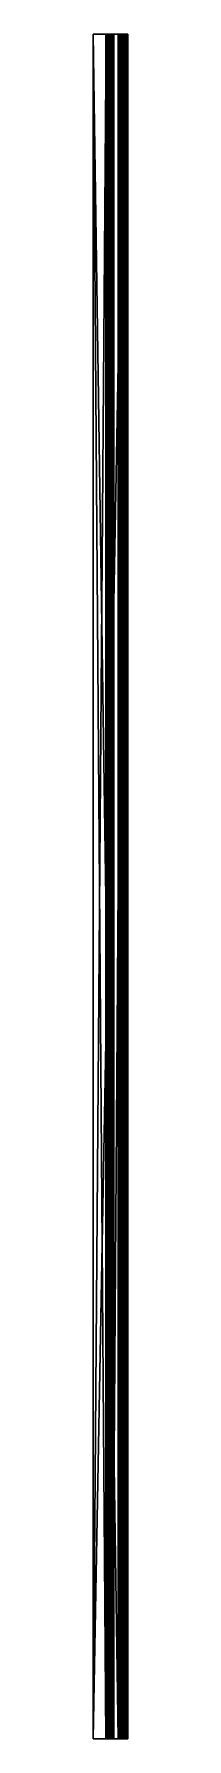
# Model space of a CAD drawing. Header units: millimetres. Extents: x -20 to 20, y -1000 to 1000.
import ezdxf

# ---------------------------------------------------------------- set-up
doc = ezdxf.new("R2010")
doc.units = ezdxf.units.MM
doc.layers.add('okno s polukolonnami', color=251, linetype='Continuous')

msp = doc.modelspace()

# ---------------------------------------------------------------- meshes
at = {"layer": 'okno s polukolonnami', "color": 251}
mesh = msp.add_polyface(dxfattribs=at)
corners = [(16.9, 1000, 97.9), (-20.5, 1000, 98.2), (-20.5, 1000, -98), (9, 1000, -98.5), (9, 1000, 76.4), (9.3, 1000, 78.1), (10.1, 1000, 80.4), (11.7, 1000, 82.5), (13.7, 1000, 83.8), (16.8, 1000, 85.1), (16.8, 1000, 89.4), (18, 1000, 89.5), (19.7, 1000, 90.9), (20.4, 1000, 93.3), (19.9, 1000, 95.2), (18.4, 1000, 96.8), (16.9, 1000, 97.4), (16.2, -1000, 98.5), (-20.5, -1000, 98.2), (-20.5, -1000, -98), (9, -1000, -98.5), (9, -1000, 76.4), (9.6, -1000, 79.3), (10.8, -1000, 81.4), (12.6, -1000, 83.2), (14.9, -1000, 84.2), (16.8, -1000, 85.1), (16.8, -1000, 89.4), (19, -1000, 90), (20.2, -1000, 92), (20.2, -1000, 94.5), (19.2, -1000, 96.2), (18.4, -1000, 96.8), (16.9, -1000, 97.4), (1.8, -1000, 98.4), (-0.3, 1000, 98.4), (9.6, 1000, 79.3), (10.8, 1000, 81.4), (12.6, 1000, 83.2), (14.9, 1000, 84.2), (19, 1000, 90), (20.2, 1000, 92), (20.2, 1000, 94.5), (19.2, 1000, 96.2), (9.3, -1000, 78.1), (10.1, -1000, 80.4), (11.7, -1000, 82.5), (13.7, -1000, 83.8), (18, -1000, 89.5), (19.7, -1000, 90.9), (20.4, -1000, 93.3), (19.9, -1000, 95.2), (16.2, 1000, 98.5), (16.2, 1000, 84.4), (16.9, -1000, 97.9), (16.2, -1000, 84.4), (16.5, 1000, 98.5), (16.6, 1000, 98.4), (16.8, 1000, 98.3), (16.8, 1000, 98.1), (16.8, 1000, 84.9), (16.8, 1000, 84.7), (16.6, 1000, 84.5), (16.5, 1000, 84.4), (16.8, -1000, 98.1), (16.8, -1000, 98.3), (16.6, -1000, 98.4), (16.5, -1000, 98.5), (16.5, -1000, 84.4), (16.6, -1000, 84.5), (16.8, -1000, 84.7), (16.8, -1000, 84.9), (-20.5, -1000, 84.1), (-5.4, -1000, 82.4), (3.7, -1000, -71.9), (-20.5, -1000, -85), (-20.5, 1000, 84.1), (-5.4, 1000, 82.4), (3.7, 1000, -71.9), (-20.5, 1000, -85), (3.7, -1000, 72.3), (-5.3, -1000, -82.5), (3.7, 1000, 72.3), (-5.3, 1000, -82.5), (-3, -1000, 82), (-0.9, -1000, 81.2), (0.7, -1000, 80.1), (2, -1000, 78.6), (3, -1000, 76.8), (3.5, -1000, 74.7), (3.5, -1000, -74.4), (3, -1000, -76.5), (2, -1000, -78.3), (0.8, -1000, -79.9), (-0.9, -1000, -81.1), (-2.9, -1000, -81.9), (3.5, 1000, 74.7), (3, 1000, 76.8), (2, 1000, 78.6), (0.7, 1000, 80.1), (-0.9, 1000, 81.2), (-3, 1000, 82), (-2.9, 1000, -81.9), (-0.9, 1000, -81.1), (0.8, 1000, -79.9), (2, 1000, -78.3), (3, 1000, -76.5), (3.5, 1000, -74.4)]
mesh.append_faces([[corners[k] for k in face] for face in [(52, 34, 17), (16, 59, 0), (44, 86, 87), (5, 97, 98), (93, 19, 20), (3, 103, 104)]], dxfattribs={"vtx0": -1, "color": 251})
mesh.append_faces([[corners[k] for k in face] for face in [(74, 20, 80)]], dxfattribs={"vtx0": -1, "vtx1": -1, "color": 251})
mesh.append_faces([[corners[k] for k in face] for face in [(16, 43, 42), (42, 41, 40), (16, 42, 40), (16, 40, 10), (10, 60, 62), (10, 62, 39), (10, 38, 98), (10, 99, 1), (16, 10, 1), (1, 52, 57), (16, 1, 57), (16, 57, 59), (25, 68, 70), (25, 70, 27), (27, 28, 29), (29, 30, 31), (27, 29, 31), (27, 31, 33), (33, 64, 66), (33, 66, 34), (33, 34, 84), (27, 33, 84), (23, 27, 84)]], dxfattribs={"vtx0": -1, "vtx1": -1, "vtx2": -1, "color": 251})
mesh.append_faces([[corners[k] for k in face] for face in [(52, 1, 18), (52, 18, 34), (21, 87, 88), (21, 88, 89), (21, 89, 80), (62, 53, 39), (10, 39, 8), (10, 8, 38), (10, 98, 99), (70, 26, 27), (66, 17, 34), (34, 72, 73), (34, 73, 84), (44, 84, 85), (44, 85, 86), (3, 105, 106), (3, 106, 107), (3, 107, 78), (4, 78, 82), (5, 82, 96), (5, 96, 97), (3, 79, 83), (3, 83, 102), (3, 102, 103)]], dxfattribs={"vtx0": -1, "vtx2": -1, "color": 251})
mesh.append_faces([[corners[k] for k in face] for face in [(91, 92, 20), (90, 91, 20), (74, 90, 20), (20, 21, 80), (6, 36, 98), (37, 6, 98), (7, 37, 98), (38, 7, 98), (101, 77, 1), (100, 101, 1), (99, 100, 1), (47, 25, 27), (24, 47, 27), (46, 24, 27), (23, 46, 27), (45, 23, 84), (22, 45, 84), (44, 22, 84), (4, 3, 78), (5, 4, 82), (95, 81, 19), (94, 95, 19), (93, 94, 19)]], dxfattribs={"vtx1": -1, "vtx2": -1, "color": 251})
mesh.append_faces([[corners[k] for k in face] for face in [(52, 35, 1), (20, 19, 2), (2, 3, 20), (21, 20, 3), (3, 4, 21), (44, 21, 4), (4, 5, 44), (45, 22, 36), (36, 6, 45), (46, 23, 37), (37, 7, 46), (47, 24, 38), (38, 8, 47), (55, 25, 39), (39, 53, 55), (27, 26, 9), (9, 10, 27), (48, 27, 10), (10, 11, 48), (49, 28, 40), (40, 12, 49), (50, 29, 41), (41, 13, 50), (51, 30, 42), (42, 14, 51), (32, 31, 43), (43, 15, 32), (33, 32, 15), (15, 16, 33), (54, 33, 16), (16, 0, 54), (5, 36, 22), (22, 44, 5), (6, 37, 23), (23, 45, 6), (7, 38, 24), (24, 46, 7), (8, 39, 25), (25, 47, 8), (11, 40, 28), (28, 48, 11), (12, 41, 29), (29, 49, 12), (13, 42, 30), (30, 50, 13), (14, 43, 31), (31, 51, 14), (56, 52, 17), (17, 67, 56), (68, 55, 53), (53, 63, 68), (57, 56, 67), (67, 66, 57), (58, 57, 66), (66, 65, 58), (59, 58, 65), (65, 64, 59), (0, 59, 64), (64, 54, 0), (69, 68, 63), (63, 62, 69), (70, 69, 62), (62, 61, 70), (71, 70, 61), (61, 60, 71), (26, 71, 60), (60, 9, 26), (92, 93, 20), (21, 44, 87), (72, 18, 1), (1, 76, 72), (73, 72, 76), (76, 77, 73), (74, 80, 82), (82, 78, 74), (19, 75, 79), (79, 2, 19), (75, 81, 83), (83, 79, 75), (16, 15, 43), (43, 14, 42), (42, 13, 41), (41, 12, 40), (40, 11, 10), (10, 9, 60), (60, 61, 62), (62, 63, 53), (36, 5, 98), (77, 76, 1), (1, 35, 52), (52, 56, 57), (57, 58, 59), (96, 82, 80), (80, 89, 96), (102, 83, 81), (81, 95, 102), (97, 96, 89), (89, 88, 97), (98, 97, 88), (88, 87, 98), (99, 98, 87), (87, 86, 99), (100, 99, 86), (86, 85, 100), (101, 100, 85), (85, 84, 101), (77, 101, 84), (84, 73, 77), (103, 102, 95), (95, 94, 103), (104, 103, 94), (94, 93, 104), (105, 104, 93), (93, 92, 105), (106, 105, 92), (92, 91, 106), (107, 106, 91), (91, 90, 107), (78, 107, 90), (90, 74, 78), (25, 55, 68), (68, 69, 70), (70, 71, 26), (27, 48, 28), (28, 49, 29), (29, 50, 30), (30, 51, 31), (31, 32, 33), (33, 54, 64), (64, 65, 66), (66, 67, 17), (34, 18, 72), (3, 104, 105), (81, 75, 19), (3, 2, 79)]], dxfattribs={"vtx2": -1, "color": 251})

doc.saveas('drawing.dxf')
